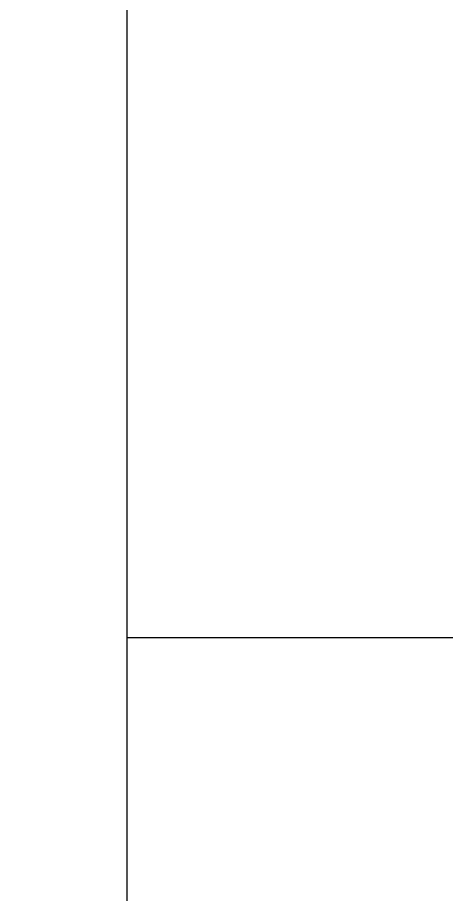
# Model space of a CAD drawing. Header units: inches. Extents: x -12418 to 242017, y -29325 to 19878.
# Drawn here: x 32110 to 32384, y -4255 to -3693 of the extents above; entities that cross this region are included whole.
import ezdxf
from ezdxf import colors
from ezdxf.entities.mleader import LeaderData, LeaderLine
from ezdxf.math import Vec2, Vec3

# ---------------------------------------------------------------- set-up
doc = ezdxf.new("R2010")
doc.units = ezdxf.units.IN
doc.header["$LTSCALE"] = 25
doc.header["$MEASUREMENT"] = 0
doc.linetypes.add('00-Ground Floor$0$HIDDEN', pattern=[9.525, 6.35, -3.175])
doc.linetypes.add('DASHDOT', pattern=[25.4, 12.7, -6.35, 0, -6.35])
doc.layers.get('0').update_dxf_attribs({"color": 8})
for name, color, linetype, lineweight in [('00-Ground Floor$0$LOADING', 253, 'Continuous', 5), ('E-LITE-CIRC', 6, 'Continuous', 25), ('E-LITE-CLNG-CNDT', 6, 'DASHDOT', 35)]:
    doc.layers.add(name, color=color, linetype=linetype, lineweight=lineweight)
doc.styles.add('DC_Simplex', font='SIMPLEX.shx', dxfattribs={"width": 0.7})

# ---------------------------------------------------------------- blocks, each defined once
blk = doc.blocks.new('00-Ground Floor$0$GF21043-P')
at = {"color": 0, "linetype": '00-Ground Floor$0$HIDDEN'}
blk.add_line((-0.4, 0.6), (-0.4, 0), dxfattribs=at)
at = {"color": 0}
blk.add_line((-0.8, 0), (0.8, 0), dxfattribs=at)
blk = doc.blocks.new('00-Ground Floor')
at = {"layer": '00-Ground Floor$0$LOADING', "extrusion": (-2.34183e-18, -2.24019e-05, 1), "xscale": -1000, "yscale": 1000, "zscale": 1000, "rotation": 270}
blk.add_blockref('00-Ground Floor$0$GF21043-P', (32180.44, -3690.69, 0.06), dxfattribs=at)
blk = doc.blocks.new('ARR0W')
at = {"color": 45}
blk.add_ellipse((0, 0), major_axis=(0.4, 0), ratio=0.4, dxfattribs=at)
at = {"color": 45, "ltscale": 0.5}
blk.add_solid([(-1.4, 0.1667), (-0.4, 0), (-1.4, -0.1667)], dxfattribs=at)

msp = doc.modelspace()

# ---------------------------------------------------------------- block references
at = {"layer": 'E-LITE-CLNG-CNDT'}
msp.add_blockref('00-Ground Floor', (0, 0), dxfattribs=at)

# ---------------------------------------------------------------- leaders
at = {"layer": 'E-LITE-CIRC'}
ml = msp.add_multileader_mtext('Standard', dxfattribs=at)
ml.set_content('{\\Fdc_el_romans|c0;\\W0.8;TO\\Fromans|c0; \\Fsimplex|c0;PP-G\\Fdc_el_romans|c0;F\\Fsimplex|c0;/M31}', color=256, style='DC_Simplex')
ml.set_leader_properties()
ml.set_arrow_properties(name='ARR0W')
ml.build(insert=Vec2(0, 0))
ml.multileader.update_dxf_attribs({"dogleg_length": 200, "arrow_head_size": 140, "scale": 100})
ctx = ml.context
ctx.base_point, ctx.scale, ctx.char_height, ctx.arrow_head_size, ctx.landing_gap_size, ctx.plane_origin, ctx.plane_x_axis, ctx.plane_y_axis = Vec3(31847.23, -4396.96, 0), 100, 200, 140, 140, Vec3(42037.34, -9069.8, 0), Vec3(1, 0.000001, 0), Vec3(-0.000001, 1, 0)
notes = []
notes.append((ctx, [(0, (1, 1, 0), (31738.44, -4396.96, 0), (1, 0.000001, 0), 108.79, [(0, [(31516.89, -4679.65, 0)], 0, [])])]))
ctx.mtext.insert, ctx.mtext.text_direction, ctx.mtext.rotation, ctx.mtext.flow_direction = Vec3(31987.23, -4263.63, 0), Vec3(1, 0.000001, 0), 0.000001, 5
for ctx, leaders in notes:
    for number, flags, end, landing, length, lines in leaders:
        leader = LeaderData()
        leader.index, (leader.has_last_leader_line, leader.has_dogleg_vector, leader.attachment_direction) = number, flags
        leader.last_leader_point, leader.dogleg_vector, leader.dogleg_length = Vec3(end), Vec3(landing), length
        for number, points, colour, breaks in lines:
            line = LeaderLine()
            line.index, line.vertices, line.color, line.breaks = number, Vec3.list(points), colors.encode_raw_color(colour), breaks
            leader.lines.append(line)
        ctx.leaders.append(leader)

doc.saveas('drawing.dxf')
